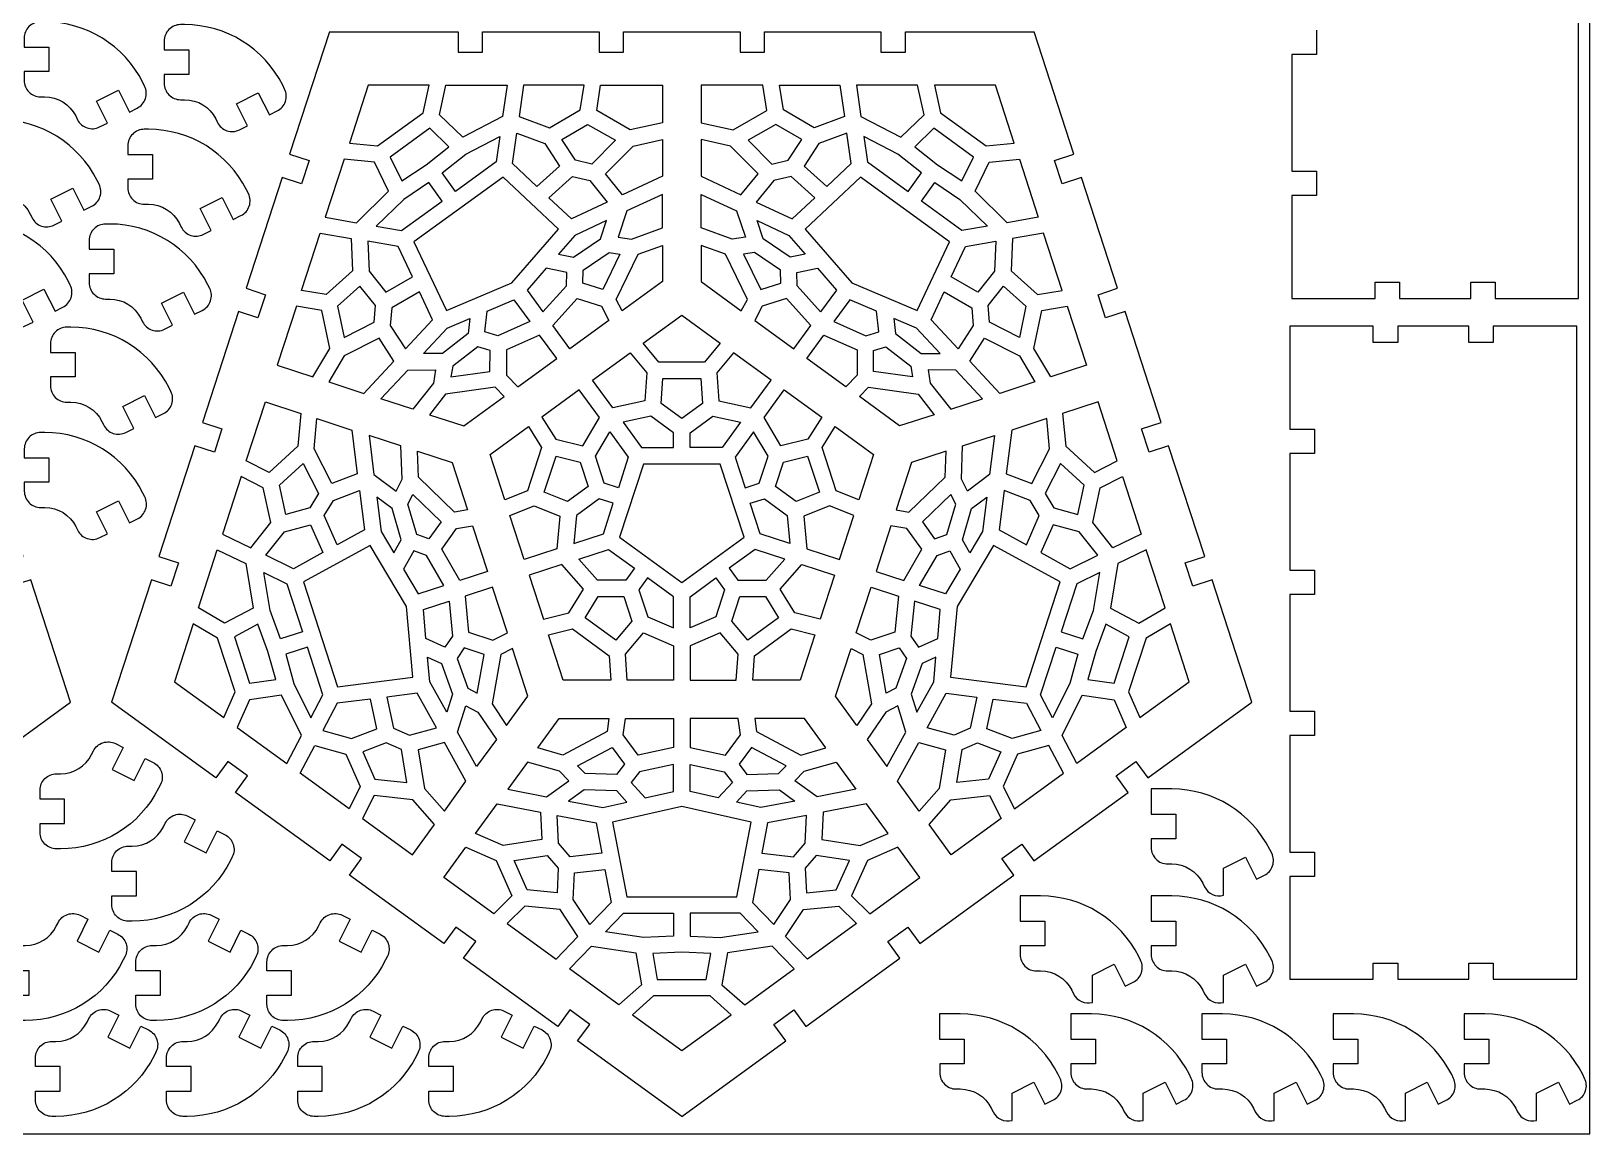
# Model space of a CAD drawing. Header units: millimetres. Extents: x 28 to 498, y 28 to 298.
# Drawn here: x 307.6 to 497.8, y 28 to 162.5 of the extents above; entities that cross this region are included whole.
import ezdxf

# ---------------------------------------------------------------- set-up
doc = ezdxf.new("R2010")
doc.units = ezdxf.units.MM

msp = doc.modelspace()

# ---------------------------------------------------------------- linework, layer by layer
for points in [[(497.77, 297.98), (27.77, 297.98), (27.77, 27.98), (497.77, 27.98)], [(355.4, 152.54), (356.14, 155.9), (348.7, 155.9), (346.41, 148.82), (349.83, 148.49)], [(365.1, 152.09), (360.23, 149.55), (357.39, 152.28), (358.19, 155.9), (365.64, 155.9)], [(370.82, 150.72), (374.57, 152.9), (375.04, 155.9), (367.67, 155.9), (367.12, 152.1)], [(376.58, 152.8), (377.06, 155.9), (384.62, 155.9), (384.62, 151.33), (380.68, 150.45)], [(397.36, 152.8), (396.87, 155.9), (389.32, 155.9), (389.32, 151.33), (393.25, 150.45)], [(403.11, 150.72), (399.37, 152.9), (398.9, 155.9), (406.27, 155.9), (406.81, 152.1)], [(408.83, 152.09), (413.7, 149.55), (416.54, 152.28), (415.74, 155.9), (408.29, 155.9)], [(424.1, 148.49), (427.53, 148.82), (425.23, 155.9), (417.79, 155.9), (418.53, 152.54)], [(358.54, 148.4), (356.21, 150.65), (351.38, 147.14), (352.8, 144.23), (355.76, 146.19)], [(375.48, 151.12), (378.89, 149.18), (375.98, 146.28), (373.98, 146.75), (372.33, 149.28)], [(398.45, 151.12), (395.05, 149.18), (397.95, 146.28), (399.96, 146.75), (401.6, 149.28)], [(421.14, 144.23), (422.55, 147.14), (417.73, 150.65), (415.4, 148.4), (418.18, 146.19)], [(357.72, 145.2), (360.6, 147.49), (364.75, 149.65), (364.31, 146.54), (359.35, 142.94)], [(366.3, 146.35), (366.83, 150.07), (370.26, 148.8), (372.05, 146.04), (369.29, 143.55)], [(377.64, 145.11), (381.02, 148.48), (384.62, 149.28), (384.62, 144.8), (379.74, 142.52)], [(396.3, 145.11), (392.91, 148.48), (389.32, 149.28), (389.32, 144.8), (394.19, 142.52)], [(407.63, 146.35), (407.1, 150.07), (403.67, 148.8), (401.88, 146.04), (404.65, 143.55)], [(416.22, 145.2), (413.33, 147.49), (409.18, 149.65), (409.62, 146.54), (414.58, 142.94)], [(347.26, 139.13), (351.18, 142.97), (349.46, 146.52), (345.77, 146.88), (343.47, 139.79)], [(426.67, 139.13), (422.75, 142.97), (424.48, 146.52), (428.16, 146.88), (430.46, 139.79)], [(365.16, 144.69), (354.28, 136.79), (358.24, 128.4), (366.21, 131.8), (371.91, 138.33)], [(375.73, 144.29), (377.88, 141.64), (373.49, 139.59), (370.75, 142.17), (373.64, 144.78)], [(398.2, 144.29), (396.06, 141.64), (400.44, 139.59), (403.19, 142.17), (400.3, 144.78)], [(419.65, 136.79), (408.78, 144.69), (402.02, 138.33), (407.72, 131.8), (415.69, 128.4)], [(356.1, 144.02), (353.03, 141.98), (349.69, 138.7), (352.78, 138.17), (357.74, 141.77)], [(417.84, 144.02), (420.91, 141.98), (424.25, 138.7), (421.15, 138.17), (416.2, 141.77)], [(379.2, 137.36), (380.81, 137.12), (384.62, 138.5), (384.62, 142.59), (380.27, 140.56)], [(394.74, 137.36), (393.12, 137.12), (389.32, 138.5), (389.32, 142.59), (393.66, 140.56)], [(371.93, 135.31), (373.74, 134.94), (377.03, 137.18), (377.77, 139.39), (373.91, 137.58)], [(402, 135.31), (400.2, 134.94), (396.91, 137.18), (396.17, 139.39), (400.02, 137.58)], [(346.79, 133.26), (343.57, 130.38), (340.57, 130.85), (342.85, 137.87), (346.63, 137.21)], [(427.14, 133.26), (430.37, 130.38), (433.37, 130.85), (431.09, 137.87), (427.31, 137.21)], [(352.34, 136.21), (348.65, 136.86), (348.8, 133.2), (350.87, 130.65), (354.09, 132.51)], [(377.32, 130.98), (374.89, 131.75), (374.93, 133.33), (378.11, 135.5), (379.42, 135.3)], [(379.7, 128.37), (378.96, 129.78), (381.64, 135.29), (384.62, 136.37), (384.62, 131.94)], [(394.23, 128.37), (394.97, 129.78), (392.3, 135.29), (389.32, 136.37), (389.32, 131.94)], [(396.61, 130.98), (399.04, 131.75), (399, 133.33), (395.83, 135.5), (394.51, 135.3)], [(421.59, 136.21), (425.29, 136.86), (425.14, 133.2), (423.07, 130.65), (419.84, 132.51)], [(372.88, 131.42), (372.92, 133.06), (370.43, 133.59), (368.09, 130.92), (370.03, 128.24)], [(401.05, 131.42), (401.01, 133.06), (403.51, 133.59), (405.84, 130.92), (403.9, 128.24)], [(344.97, 128.95), (345.77, 125.12), (349.42, 126.99), (349.6, 129.04), (347.69, 131.39)], [(428.96, 128.95), (428.16, 125.12), (424.51, 126.99), (424.34, 129.04), (426.24, 131.39)], [(351.39, 126.61), (353.25, 123.75), (356.55, 127.29), (354.95, 130.69), (351.58, 128.75)], [(364.51, 125.34), (362.94, 125.81), (363.21, 128.35), (366.47, 129.74), (368.42, 127.07)], [(377.15, 128.93), (378.07, 127.18), (373.31, 123.73), (371.24, 126.59), (374.18, 129.88)], [(396.79, 128.93), (395.87, 127.18), (400.62, 123.73), (402.7, 126.59), (399.75, 129.88)], [(409.42, 125.34), (411, 125.81), (410.72, 128.35), (407.46, 129.74), (405.52, 127.07)], [(422.54, 126.61), (420.69, 123.75), (417.38, 127.29), (418.99, 130.69), (422.36, 128.75)], [(343.04, 128.43), (339.94, 128.93), (337.61, 121.74), (341.95, 120.33), (344, 123.8)], [(361.1, 127.45), (360.91, 125.62), (357.75, 123.18), (355.43, 123.16), (358.33, 126.26)], [(384.18, 122.13), (382.27, 124.43), (386.97, 127.84), (391.66, 124.43), (389.75, 122.13)], [(412.83, 127.45), (413.03, 125.62), (416.18, 123.18), (418.5, 123.16), (415.6, 126.26)], [(430.89, 128.43), (433.99, 128.93), (436.33, 121.74), (431.98, 120.33), (429.93, 123.8)], [(496.17, 86.67), (496.17, 126.5), (485.99, 126.5), (485.99, 124.52), (483, 124.52), (483, 126.5), (474.33, 126.5), (474.33, 124.52), (471.34, 124.52), (471.34, 126.5), (461.17, 126.5), (461.17, 113.96), (464.17, 113.96), (464.17, 110.97), (461.17, 110.97), (461.17, 96.76), (464.17, 96.76), (464.17, 93.77), (461.17, 93.77), (461.17, 86.67), (461.17, 79.56), (464.17, 79.56), (464.17, 76.57), (461.17, 76.57), (461.17, 62.36), (464.17, 62.36), (464.17, 59.37), (461.17, 59.37), (461.17, 46.84), (471.34, 46.84), (471.34, 48.81), (474.33, 48.81), (474.33, 46.84), (483, 46.84), (483, 48.81), (485.99, 48.81), (485.99, 46.84), (496.17, 46.84)], [(350.02, 125.05), (345.77, 122.87), (343.9, 119.7), (348.16, 118.31), (351.84, 122.25)], [(363.56, 120.98), (363.58, 123.53), (362.06, 123.98), (359.02, 121.63), (358.8, 120.32)], [(365.56, 120.52), (366.94, 119.1), (371.7, 122.55), (369.62, 125.41), (365.58, 123.63)], [(408.37, 120.52), (406.99, 119.1), (402.24, 122.55), (404.31, 125.41), (408.36, 123.63)], [(410.37, 120.98), (410.36, 123.53), (411.87, 123.98), (414.91, 121.63), (415.13, 120.32)], [(423.91, 125.05), (428.16, 122.87), (430.04, 119.7), (425.77, 118.31), (422.1, 122.25)], [(382.69, 120.8), (382.45, 117.41), (378.54, 116.54), (376.08, 119.93), (380.65, 123.25)], [(391.25, 120.8), (391.48, 117.41), (395.4, 116.54), (397.86, 119.93), (393.28, 123.25)], [(356.92, 121.17), (356.65, 119.56), (354.16, 116.37), (350.26, 117.63), (353.54, 121.14)], [(389.5, 117.08), (386.97, 115.25), (384.44, 117.08), (384.65, 120.13), (389.29, 120.13)], [(417.02, 121.17), (417.29, 119.56), (419.78, 116.37), (423.67, 117.63), (420.39, 121.14)], [(365.31, 117.91), (364.2, 119.05), (358.13, 118.21), (356.18, 115.71), (360.39, 114.34)], [(371.58, 112.73), (374.88, 111.91), (376.92, 115.36), (374.46, 118.75), (369.88, 115.42)], [(402.35, 112.73), (399.06, 111.91), (397.01, 115.36), (399.47, 118.75), (404.05, 115.42)], [(408.63, 117.91), (409.74, 119.05), (415.81, 118.21), (417.75, 115.71), (413.54, 114.34)], [(336.62, 108.67), (333.82, 110.09), (336.16, 117.27), (340.5, 115.86), (340.12, 111.85)], [(437.32, 108.67), (440.11, 110.09), (437.78, 117.27), (433.44, 115.86), (433.82, 111.85)], [(344.26, 107.3), (342.1, 111.56), (342.45, 115.23), (346.71, 113.84), (347.37, 108.5)], [(368.14, 106.43), (365.36, 105.32), (363.57, 110.84), (368.26, 114.25), (369.86, 111.72)], [(385.97, 111.69), (385.97, 113.5), (383.18, 115.53), (379.82, 114.78), (382.06, 111.69)], [(387.97, 111.69), (387.97, 113.5), (390.76, 115.53), (394.12, 114.78), (391.88, 111.69)], [(404.08, 111.72), (405.67, 114.25), (410.36, 110.84), (408.57, 105.32), (405.8, 106.43)], [(429.68, 107.3), (431.83, 111.56), (431.49, 115.23), (427.22, 113.84), (426.56, 108.5)], [(352.11, 106.39), (352.84, 107.85), (352.7, 111.9), (348.81, 113.16), (349.4, 108.4)], [(379.23, 106.8), (377.51, 107.36), (376.45, 110.64), (378.2, 113.6), (380.44, 110.52)], [(394.7, 106.8), (396.42, 107.36), (397.49, 110.64), (395.73, 113.6), (393.49, 110.52)], [(421.82, 106.39), (421.09, 107.85), (421.23, 111.9), (425.12, 113.16), (424.53, 108.4)], [(360.82, 104.09), (359.25, 103.82), (354.84, 108.07), (354.73, 111.24), (358.94, 109.87)], [(374.58, 109.92), (375.54, 106.95), (373.01, 105.11), (370.18, 106.25), (371.62, 110.66)], [(400.92, 105.11), (398.39, 106.95), (399.36, 109.92), (402.32, 110.66), (403.75, 106.25)], [(413.12, 104.09), (414.68, 103.82), (419.1, 108.07), (419.21, 111.24), (414.99, 109.87)], [(337.88, 107.11), (340.78, 109.75), (342.63, 106.09), (341.57, 104.33), (338.65, 103.54)], [(386.97, 95.25), (394.56, 100.77), (391.66, 109.69), (382.28, 109.69), (379.38, 100.77)], [(436.06, 107.11), (433.16, 109.75), (431.3, 106.09), (432.37, 104.33), (435.29, 103.54)], [(336.82, 102.56), (335.9, 106.79), (333.2, 108.16), (330.92, 101.15), (334.36, 99.46)], [(437.12, 102.56), (438.03, 106.79), (440.74, 108.16), (443.02, 101.15), (439.57, 99.46)], [(344.45, 105.24), (347.63, 106.46), (348.23, 101.65), (344.92, 99.84), (343.34, 103.4)], [(351.81, 98.85), (352.73, 100.45), (351.61, 104.27), (349.74, 105.66), (350.27, 101.44)], [(357.6, 102.63), (356.11, 100.56), (354.62, 101.09), (353.55, 104.78), (354.14, 105.97)], [(378.61, 104.9), (376.9, 105.46), (374.11, 103.43), (373.78, 100), (377.41, 101.18)], [(395.32, 104.9), (397.04, 105.46), (399.83, 103.43), (400.15, 100), (396.53, 101.18)], [(416.33, 102.63), (417.82, 100.56), (419.31, 101.09), (420.39, 104.78), (419.8, 105.97)], [(422.12, 98.85), (421.21, 100.45), (422.32, 104.27), (424.19, 105.66), (423.67, 101.44)], [(429.48, 105.24), (426.31, 106.46), (425.71, 101.65), (429.01, 99.84), (430.59, 103.4)], [(368.94, 104.59), (372.09, 103.32), (371.71, 99.33), (367.73, 98.04), (365.98, 103.42)], [(404.99, 104.59), (401.85, 103.32), (402.22, 99.33), (406.21, 98.04), (407.95, 103.42)], [(339.57, 96.91), (336.2, 98.56), (338.47, 101.43), (341.65, 102.28), (343.16, 98.88)], [(359.49, 101.84), (361.44, 102.17), (363.26, 96.58), (359.9, 95.49), (357.68, 99.31)], [(414.44, 101.84), (412.49, 102.17), (410.68, 96.58), (414.04, 95.49), (416.26, 99.31)], [(434.36, 96.91), (437.73, 98.56), (435.46, 101.43), (432.28, 102.28), (430.77, 98.88)], [(333.75, 97.54), (334.66, 92.12), (331.18, 90.27), (327.99, 92.14), (330.29, 99.23)], [(340.81, 95.3), (344.96, 82.52), (354.16, 83.69), (353.38, 92.32), (348.94, 99.76)], [(355.81, 98.55), (354.26, 99.1), (352.99, 96.88), (354.81, 93.84), (357.95, 94.86)], [(381.19, 96.98), (380.12, 95.52), (376.68, 95.52), (374.4, 98.1), (378.02, 99.28)], [(392.75, 96.98), (393.81, 95.52), (397.26, 95.52), (399.53, 98.1), (395.91, 99.28)], [(418.13, 98.55), (419.68, 99.1), (420.94, 96.88), (419.13, 93.84), (415.98, 94.86)], [(428.97, 82.52), (433.13, 95.3), (425, 99.76), (420.55, 92.32), (419.77, 83.69)], [(440.19, 97.54), (439.28, 92.12), (442.75, 90.27), (445.94, 92.14), (443.64, 99.23)], [(373.18, 91.54), (374.98, 94.42), (372.33, 97.43), (368.35, 96.13), (370.09, 90.75)], [(400.75, 91.54), (398.95, 94.42), (401.61, 97.43), (405.59, 96.13), (403.84, 90.75)], [(338.02, 88.38), (336.73, 91.84), (335.96, 96.45), (338.78, 95.07), (340.67, 89.24)], [(382.8, 95.81), (381.74, 94.34), (382.81, 91.06), (385.97, 89.7), (385.97, 93.51)], [(391.13, 95.81), (392.19, 94.34), (391.13, 91.06), (387.97, 89.7), (387.97, 93.51)], [(435.91, 88.38), (437.2, 91.84), (437.98, 96.45), (435.16, 95.07), (433.26, 89.24)], [(363.92, 88.22), (365.69, 89.09), (363.88, 94.68), (360.52, 93.59), (360.96, 89.19)], [(376.78, 93.52), (379.91, 93.52), (380.87, 90.54), (378.91, 88.2), (375.16, 90.93)], [(393.06, 90.54), (394.03, 93.52), (397.16, 93.52), (398.77, 90.93), (395.02, 88.2)], [(410.02, 88.22), (408.24, 89.09), (410.06, 94.68), (413.42, 93.59), (412.97, 89.19)], [(359, 88.71), (358.07, 87.36), (355.74, 88.4), (355.43, 91.94), (358.57, 92.96)], [(414.93, 88.71), (415.86, 87.36), (418.19, 88.4), (418.51, 91.94), (415.36, 92.96)], [(330.32, 88.45), (327.36, 90.19), (325.06, 83.12), (331.08, 78.75), (332.45, 81.9)], [(335.23, 90.16), (332.37, 88.63), (334.21, 82.96), (337.42, 83.4), (336.47, 86.83)], [(378.11, 86.31), (378.31, 83.33), (372.51, 83.33), (370.71, 88.85), (373.61, 89.58)], [(400.33, 89.58), (403.22, 88.85), (401.43, 83.33), (395.63, 83.33), (395.82, 86.31)], [(436.51, 83.4), (439.72, 82.96), (441.57, 88.63), (438.71, 90.16), (437.47, 86.83)], [(441.48, 81.9), (442.86, 78.75), (448.88, 83.12), (446.58, 90.19), (443.61, 88.45)], [(380.1, 86.51), (382.28, 89.11), (385.97, 87.52), (385.97, 83.33), (380.31, 83.33)], [(393.83, 86.51), (391.65, 89.11), (387.97, 87.52), (387.97, 83.33), (393.62, 83.33)], [(338.64, 86.48), (339.63, 82.93), (341.71, 78.74), (343.18, 81.52), (341.29, 87.34)], [(355.95, 86.12), (357.63, 85.36), (358.97, 81.62), (358.28, 79.4), (356.22, 83.12)], [(362.86, 86.46), (360.43, 87.26), (359.54, 85.96), (360.84, 82.34), (362.01, 81.73)], [(366.32, 87.17), (364.89, 86.47), (363.82, 80.44), (365.59, 77.81), (368.19, 81.39)], [(407.62, 87.17), (409.04, 86.47), (410.12, 80.44), (408.34, 77.81), (405.74, 81.39)], [(411.08, 86.46), (413.5, 87.26), (414.39, 85.96), (413.1, 82.34), (411.92, 81.73)], [(417.98, 86.12), (416.31, 85.36), (414.96, 81.62), (415.66, 79.4), (417.72, 83.12)], [(435.29, 86.48), (434.31, 82.93), (432.22, 78.74), (430.75, 81.52), (432.64, 87.34)], [(340.56, 76.56), (338.11, 81.48), (334.21, 80.94), (332.73, 77.54), (338.76, 73.16)], [(344.91, 80.5), (343.15, 77.18), (346.67, 76.19), (349.74, 77.37), (348.97, 81.01)], [(353.75, 76.63), (357.04, 77.5), (354.69, 81.74), (350.96, 81.27), (351.77, 77.46)], [(360.62, 80.2), (362.07, 79.44), (364.34, 76.09), (361.93, 72.78), (359.61, 76.98)], [(413.31, 80.2), (411.86, 79.44), (409.59, 76.09), (412, 72.78), (414.32, 76.98)], [(420.19, 76.63), (416.9, 77.5), (419.24, 81.74), (422.98, 81.27), (422.17, 77.46)], [(429.03, 80.5), (430.78, 77.18), (427.26, 76.19), (424.19, 77.37), (424.97, 81.01)], [(433.37, 76.56), (435.82, 81.48), (439.72, 80.94), (441.2, 77.54), (435.17, 73.16)], [(378.07, 78.63), (377.84, 77.06), (372.44, 74.17), (369.39, 75.05), (372, 78.63)], [(379.81, 76.67), (380.09, 78.63), (385.97, 78.63), (385.97, 75.1), (381.65, 74.17)], [(394.13, 76.67), (393.84, 78.63), (387.97, 78.63), (387.97, 75.1), (392.29, 74.17)], [(395.86, 78.63), (396.09, 77.06), (401.5, 74.17), (404.54, 75.05), (401.94, 78.63)], [(345.99, 74.31), (347.74, 70.35), (346.36, 67.64), (340.4, 71.98), (342.19, 75.37)], [(349.53, 71.25), (353.43, 70.82), (352.77, 74.87), (350.88, 75.67), (348.06, 74.58)], [(354.8, 74.84), (355.56, 70.12), (358, 67.36), (360.63, 70.99), (358.03, 75.7)], [(378.47, 75.12), (379.98, 73.06), (379.01, 71.81), (375.17, 71.93), (374.22, 72.86)], [(395.47, 75.12), (393.96, 73.06), (394.92, 71.81), (398.76, 71.93), (399.71, 72.86)], [(419.13, 74.84), (418.37, 70.12), (415.93, 67.36), (413.3, 70.99), (415.9, 75.7)], [(424.4, 71.25), (420.51, 70.82), (421.16, 74.87), (423.05, 75.67), (425.88, 74.58)], [(427.94, 74.31), (426.19, 70.35), (427.57, 67.64), (433.54, 71.98), (431.74, 75.37)], [(373.2, 71.06), (372.03, 72.21), (368.14, 73.33), (365.73, 70.01), (370.45, 69.1)], [(381.8, 72.15), (380.79, 70.85), (382.51, 68.96), (385.97, 69.75), (385.97, 73.05)], [(392.14, 72.15), (393.14, 70.85), (391.42, 68.96), (387.97, 69.75), (387.97, 73.05)], [(400.74, 71.06), (401.9, 72.21), (405.79, 73.33), (408.2, 70.01), (403.49, 69.1)], [(349.43, 69.24), (348, 66.45), (354.11, 62.01), (356.79, 65.71), (354.13, 68.73)], [(380.27, 68.45), (379.04, 69.81), (375.06, 69.93), (373.16, 68.58), (377.34, 67.78)], [(393.66, 68.45), (394.9, 69.81), (398.88, 69.93), (400.77, 68.58), (396.6, 67.78)], [(424.51, 69.24), (425.93, 66.45), (419.82, 62.01), (417.14, 65.71), (419.81, 68.73)], [(369.9, 63.87), (365.18, 63.14), (361.8, 64.6), (364.44, 68.23), (369.72, 67.21)], [(371.92, 63.42), (371.74, 66.82), (376.5, 65.9), (377.2, 62.2), (373.33, 61.79)], [(380.25, 56.88), (393.69, 56.88), (395.42, 65.99), (386.97, 67.92), (378.52, 65.99)], [(402.01, 63.42), (402.19, 66.82), (397.43, 65.9), (396.73, 62.2), (400.6, 61.79)], [(404.04, 63.87), (408.75, 63.14), (412.13, 64.6), (409.5, 68.23), (404.21, 67.21)], [(366.24, 57.03), (364.03, 54.81), (357.91, 59.25), (360.6, 62.94), (364.3, 61.34)], [(407.69, 57.03), (409.91, 54.81), (416.02, 59.25), (413.34, 62.94), (409.64, 61.34)], [(368.11, 57.75), (366.5, 61.32), (370.55, 61.95), (371.9, 60.4), (371.74, 57.38)], [(405.82, 57.75), (407.43, 61.32), (403.38, 61.95), (402.03, 60.4), (402.19, 57.38)], [(378.34, 56.21), (375.73, 53.51), (373.7, 56.55), (373.87, 59.84), (377.58, 60.23)], [(395.6, 56.21), (398.21, 53.51), (400.23, 56.55), (400.06, 59.84), (396.36, 60.23)], [(372.11, 55.33), (367.81, 55.77), (365.66, 53.62), (371.63, 49.28), (374.3, 52.04)], [(401.82, 55.33), (406.13, 55.77), (408.27, 53.62), (402.31, 49.28), (399.63, 52.04)], [(385.97, 52.1), (382.29, 51.94), (377.65, 52.63), (379.84, 54.88), (385.97, 54.88)], [(387.97, 52.1), (391.65, 51.94), (396.28, 52.63), (394.09, 54.88), (387.97, 54.88)], [(375.94, 50.86), (381.37, 50.05), (382.06, 46.17), (379.29, 43.72), (373.26, 48.1)], [(383.42, 49.98), (383.98, 46.8), (389.95, 46.8), (390.52, 49.98), (386.97, 50.14)], [(397.99, 50.86), (392.56, 50.05), (391.87, 46.17), (394.64, 43.72), (400.67, 48.1)], [(383.52, 44.8), (380.95, 42.51), (386.97, 38.14), (392.99, 42.51), (390.41, 44.8)]]:
    msp.add_lwpolyline(points, close=True)
for points in [[(464.4, 162.62), (464.4, 159.63), (461.4, 159.63), (461.4, 145.42), (464.4, 145.42), (464.4, 142.43), (461.4, 142.43), (461.4, 129.9), (471.57, 129.9), (471.57, 131.87), (474.56, 131.87), (474.56, 129.9), (483.24, 129.9), (483.24, 131.87), (486.23, 131.87), (486.23, 129.9), (496.4, 129.9), (496.4, 169.73)], [(312.38, 80.63), (307.52, 95.57), (305.15, 94.79), (304.22, 97.64), (306.6, 98.41), (302.21, 111.92), (299.83, 111.15), (298.91, 113.99), (301.28, 114.77), (296.89, 128.28), (294.52, 127.51), (293.59, 130.35), (295.97, 131.13), (291.58, 144.64), (289.2, 143.87), (288.28, 146.71), (290.65, 147.48), (285.8, 162.42)], [(343.97, 162.42), (339.11, 147.48), (341.49, 146.71), (340.57, 143.87), (338.19, 144.64), (333.8, 131.13), (336.18, 130.35), (335.25, 127.51), (332.87, 128.28), (328.48, 114.77), (330.86, 113.99), (329.94, 111.15), (327.56, 111.92), (323.17, 98.41), (325.55, 97.64), (324.62, 94.79), (322.24, 95.57), (317.39, 80.63)], [(343.97, 162.42), (359.67, 162.42), (359.67, 159.92), (362.66, 159.92), (362.66, 162.42), (376.87, 162.42), (376.87, 159.92), (379.86, 159.92), (379.86, 162.42), (394.07, 162.42), (394.07, 159.92), (397.06, 159.92), (397.06, 162.42), (411.27, 162.42), (411.27, 159.92), (414.26, 159.92), (414.26, 162.42), (429.97, 162.42)], [(456.54, 80.63), (451.69, 95.57), (449.31, 94.79), (448.39, 97.64), (450.77, 98.41), (446.37, 111.92), (444, 111.15), (443.07, 113.99), (445.45, 114.77), (441.06, 128.28), (438.68, 127.51), (437.76, 130.35), (440.14, 131.13), (435.74, 144.64), (433.37, 143.87), (432.44, 146.71), (434.82, 147.48), (429.97, 162.42)], [(242.8, 30.08), (255.51, 39.31), (254.04, 41.33), (256.46, 43.09), (257.93, 41.07), (269.42, 49.42), (267.95, 51.44), (270.37, 53.2), (271.84, 51.18), (283.34, 59.53), (281.87, 61.55), (284.29, 63.31), (285.76, 61.29), (297.25, 69.64), (295.78, 71.66), (298.2, 73.42), (299.67, 71.4), (312.38, 80.63)], [(386.97, 30.08), (374.26, 39.31), (375.73, 41.33), (373.31, 43.09), (371.84, 41.07), (360.35, 49.42), (361.82, 51.44), (359.4, 53.2), (357.93, 51.18), (346.43, 59.53), (347.9, 61.55), (345.48, 63.31), (344.01, 61.29), (332.52, 69.64), (333.99, 71.66), (331.57, 73.42), (330.1, 71.4), (317.39, 80.63)], [(386.97, 30.08), (399.67, 39.31), (398.2, 41.33), (400.62, 43.09), (402.09, 41.07), (413.59, 49.42), (412.12, 51.44), (414.54, 53.2), (416.01, 51.18), (427.5, 59.53), (426.03, 61.55), (428.45, 63.31), (429.92, 61.29), (441.42, 69.64), (439.95, 71.66), (442.37, 73.42), (443.84, 71.4), (456.54, 80.63)]]:
    msp.add_lwpolyline(points)
for points in [[(309.22, 163.64), (308.72, 163.64, 0.414214), (306.72, 161.64), (306.72, 160.56), (309.72, 160.56), (309.72, 157.57), (306.72, 157.57), (306.72, 156.49, 0.414214), (308.72, 154.49), (309.22, 154.49, -0.284103), (313.01, 152.15), (313.23, 151.7, 0.414214), (315.92, 150.81), (316.88, 151.29), (315.54, 153.97), (318.22, 155.31), (319.56, 152.63), (320.52, 153.11, 0.414214), (321.42, 155.79), (321.2, 156.24, 0.284103), (309.22, 163.64)], [(326.3, 163.29), (325.8, 163.29, 0.414214), (323.8, 161.29), (323.8, 160.21), (326.8, 160.21), (326.8, 157.22), (323.8, 157.22), (323.8, 156.14, 0.414214), (325.8, 154.14), (326.3, 154.14, -0.284103), (330.09, 151.8), (330.31, 151.35, 0.414214), (332.99, 150.46), (333.96, 150.94), (332.62, 153.63), (335.29, 154.96), (336.64, 152.28), (337.6, 152.76, 0.414214), (338.5, 155.44), (338.27, 155.89, 0.284103), (326.3, 163.29)], [(303.67, 151.67), (303.17, 151.67, 0.414214), (301.17, 149.67), (301.17, 148.59), (304.17, 148.59), (304.17, 145.6), (301.17, 145.6), (301.17, 144.52, 0.414214), (303.17, 142.52), (303.67, 142.52, -0.284103), (307.46, 140.18), (307.68, 139.73, 0.414214), (310.36, 138.83), (311.33, 139.32), (309.99, 142), (312.66, 143.34), (314.01, 140.65), (314.97, 141.14, 0.414214), (315.87, 143.82), (315.64, 144.27, 0.284103), (303.67, 151.67)], [(321.88, 150.53), (321.38, 150.53, 0.414214), (319.38, 148.53), (319.38, 147.45), (322.38, 147.45), (322.38, 144.46), (319.38, 144.46), (319.38, 143.38, 0.414214), (321.38, 141.38), (321.88, 141.38, -0.284103), (325.67, 139.04), (325.89, 138.59, 0.414214), (328.58, 137.7), (329.54, 138.18), (328.2, 140.86), (330.87, 142.2), (332.22, 139.52), (333.18, 140, 0.414214), (334.08, 142.68), (333.85, 143.13, 0.284103), (321.88, 150.53)], [(300.15, 139.36), (299.65, 139.36, 0.414214), (297.65, 137.36), (297.65, 136.28), (300.65, 136.28), (300.65, 133.29), (297.65, 133.29), (297.65, 132.21, 0.414214), (299.65, 130.21), (300.15, 130.21, -0.284103), (303.94, 127.87), (304.16, 127.42, 0.414214), (306.85, 126.53), (307.81, 127.01), (306.47, 129.69), (309.14, 131.03), (310.49, 128.35), (311.45, 128.83, 0.414214), (312.35, 131.51), (312.12, 131.96, 0.284103), (300.15, 139.36)], [(317.16, 138.97), (316.66, 138.97, 0.414214), (314.66, 136.97), (314.66, 135.89), (317.66, 135.89), (317.66, 132.9), (314.66, 132.9), (314.66, 131.82, 0.414214), (316.66, 129.82), (317.16, 129.82, -0.284103), (320.95, 127.48), (321.17, 127.03, 0.414214), (323.85, 126.14), (324.82, 126.62), (323.48, 129.3), (326.15, 130.64), (327.49, 127.96), (328.46, 128.44, 0.414214), (329.36, 131.12), (329.13, 131.57, 0.284103), (317.16, 138.97)], [(312.43, 126.38), (311.93, 126.38, 0.414214), (309.93, 124.38), (309.93, 123.3), (312.93, 123.3), (312.93, 120.31), (309.93, 120.31), (309.93, 119.23, 0.414214), (311.93, 117.23), (312.43, 117.23, -0.284103), (316.21, 114.88), (316.44, 114.44, 0.414214), (319.12, 113.54), (320.09, 114.02), (318.75, 116.71), (321.42, 118.05), (322.76, 115.36), (323.73, 115.84, 0.414214), (324.62, 118.53), (324.4, 118.98, 0.284103), (312.43, 126.38)], [(309.24, 113.54), (308.74, 113.54, 0.414214), (306.74, 111.54), (306.74, 110.46), (309.74, 110.46), (309.74, 107.47), (306.74, 107.47), (306.74, 106.39, 0.414214), (308.74, 104.39), (309.24, 104.39, -0.284103), (313.03, 102.05), (313.25, 101.6, 0.414214), (315.94, 100.71), (316.9, 101.19), (315.56, 103.87), (318.24, 105.21), (319.58, 102.53), (320.54, 103.01, 0.414214), (321.44, 105.69), (321.21, 106.14, 0.284103), (309.24, 113.54)], [(311.16, 62.75), (310.66, 62.75, -0.414214), (308.66, 64.75), (308.66, 65.83), (311.66, 65.83), (311.66, 68.82), (308.66, 68.82), (308.66, 69.9, -0.414214), (310.66, 71.9), (311.16, 71.9, 0.284103), (314.95, 74.24), (315.17, 74.69, -0.414214), (317.86, 75.58), (318.82, 75.1), (317.48, 72.42), (320.16, 71.08), (321.5, 73.76), (322.46, 73.28, -0.414214), (323.36, 70.6), (323.13, 70.15, -0.284103), (311.16, 62.75)], [(446.75, 70.05), (444.24, 70.05), (444.24, 66.97), (447.25, 66.97), (447.25, 63.98), (444.25, 63.98), (444.25, 62.9, 0.414214), (446.25, 60.9), (446.75, 60.9, -0.284103), (450.54, 58.56), (450.76, 58.11, 0.356463), (453.07, 57.08), (453.07, 60.39), (455.74, 61.72), (457.08, 59.04), (458.05, 59.52, 0.414214), (458.95, 62.2), (458.72, 62.65, 0.284103), (446.75, 70.05)], [(319.92, 53.93), (319.42, 53.93, -0.414214), (317.42, 55.93), (317.42, 57.01), (320.42, 57.01), (320.42, 60), (317.42, 60), (317.42, 61.08, -0.414214), (319.42, 63.08), (319.92, 63.08, 0.284103), (323.71, 65.42), (323.94, 65.87, -0.414214), (326.62, 66.76), (327.59, 66.28), (326.24, 63.59), (328.92, 62.26), (330.26, 64.94), (331.23, 64.46, -0.414214), (332.12, 61.77), (331.9, 61.33, -0.284103), (319.92, 53.93)], [(430.75, 57), (428.24, 57), (428.24, 53.92), (431.25, 53.92), (431.25, 50.93), (428.25, 50.93), (428.25, 49.85, 0.414214), (430.25, 47.85), (430.75, 47.85, -0.284103), (434.54, 45.51), (434.76, 45.06, 0.356463), (437.07, 44.02), (437.07, 47.33), (439.74, 48.67), (441.08, 45.99), (442.05, 46.47, 0.414214), (442.95, 49.15), (442.72, 49.6, 0.284103), (430.75, 57)], [(446.75, 57), (444.24, 57), (444.24, 53.92), (447.25, 53.92), (447.25, 50.93), (444.25, 50.93), (444.25, 49.85, 0.414214), (446.25, 47.85), (446.75, 47.85, -0.284103), (450.54, 45.51), (450.76, 45.06, 0.356463), (453.07, 44.02), (453.07, 47.33), (455.74, 48.67), (457.08, 45.99), (458.05, 46.47, 0.414214), (458.95, 49.15), (458.72, 49.6, 0.284103), (446.75, 57)], [(306.85, 41.8), (306.35, 41.8, -0.414214), (304.35, 43.8), (304.35, 44.88), (307.35, 44.88), (307.35, 47.87), (304.35, 47.87), (304.35, 48.95, -0.414214), (306.35, 50.95), (306.85, 50.95, 0.284103), (310.64, 53.3), (310.86, 53.74, -0.414214), (313.54, 54.64), (314.51, 54.15), (313.17, 51.47), (315.84, 50.13), (317.18, 52.82), (318.15, 52.33, -0.414214), (319.04, 49.65), (318.82, 49.2, -0.284103), (306.85, 41.8)], [(322.85, 41.8), (322.35, 41.8, -0.414214), (320.35, 43.8), (320.35, 44.88), (323.35, 44.88), (323.35, 47.87), (320.35, 47.87), (320.35, 48.95, -0.414214), (322.35, 50.95), (322.85, 50.95, 0.284103), (326.64, 53.3), (326.86, 53.74, -0.414214), (329.54, 54.64), (330.51, 54.15), (329.17, 51.47), (331.84, 50.13), (333.18, 52.82), (334.15, 52.33, -0.414214), (335.04, 49.65), (334.82, 49.2, -0.284103), (322.85, 41.8)], [(338.85, 41.8), (338.35, 41.8, -0.414214), (336.35, 43.8), (336.35, 44.88), (339.35, 44.88), (339.35, 47.87), (336.35, 47.87), (336.35, 48.95, -0.414214), (338.35, 50.95), (338.85, 50.95, 0.284103), (342.64, 53.3), (342.86, 53.74, -0.414214), (345.54, 54.64), (346.51, 54.15), (345.17, 51.47), (347.84, 50.13), (349.18, 52.82), (350.15, 52.33, -0.414214), (351.04, 49.65), (350.82, 49.2, -0.284103), (338.85, 41.8)], [(310.6, 30.11), (310.1, 30.11, -0.414214), (308.1, 32.11), (308.1, 33.19), (311.1, 33.19), (311.1, 36.18), (308.1, 36.18), (308.1, 37.26, -0.414214), (310.1, 39.26), (310.6, 39.26, 0.284103), (314.39, 41.61), (314.62, 42.05, -0.414214), (317.3, 42.95), (318.26, 42.47), (316.92, 39.78), (319.6, 38.44), (320.94, 41.13), (321.91, 40.65, -0.414214), (322.8, 37.96), (322.58, 37.51, -0.284103), (310.6, 30.11)], [(326.6, 30.11), (326.1, 30.11, -0.414214), (324.1, 32.11), (324.1, 33.19), (327.1, 33.19), (327.1, 36.18), (324.1, 36.18), (324.1, 37.26, -0.414214), (326.1, 39.26), (326.6, 39.26, 0.284103), (330.39, 41.61), (330.62, 42.05, -0.414214), (333.3, 42.95), (334.26, 42.47), (332.92, 39.78), (335.6, 38.44), (336.94, 41.13), (337.91, 40.65, -0.414214), (338.8, 37.96), (338.58, 37.51, -0.284103), (326.6, 30.11)], [(342.6, 30.11), (342.1, 30.11, -0.414214), (340.1, 32.11), (340.1, 33.19), (343.1, 33.19), (343.1, 36.18), (340.1, 36.18), (340.1, 37.26, -0.414214), (342.1, 39.26), (342.6, 39.26, 0.284103), (346.39, 41.61), (346.62, 42.05, -0.414214), (349.3, 42.95), (350.26, 42.47), (348.92, 39.78), (351.6, 38.44), (352.94, 41.13), (353.91, 40.65, -0.414214), (354.8, 37.96), (354.58, 37.51, -0.284103), (342.6, 30.11)], [(358.6, 30.11), (358.1, 30.11, -0.414214), (356.1, 32.11), (356.1, 33.19), (359.1, 33.19), (359.1, 36.18), (356.1, 36.18), (356.1, 37.26, -0.414214), (358.1, 39.26), (358.6, 39.26, 0.284103), (362.39, 41.61), (362.62, 42.05, -0.414214), (365.3, 42.95), (366.26, 42.47), (364.92, 39.78), (367.6, 38.44), (368.94, 41.13), (369.91, 40.65, -0.414214), (370.8, 37.96), (370.58, 37.51, -0.284103), (358.6, 30.11)], [(420.94, 42.6), (418.43, 42.6), (418.43, 39.52), (421.44, 39.52), (421.44, 36.53), (418.44, 36.53), (418.44, 35.45, 0.414214), (420.44, 33.45), (420.94, 33.45, -0.284103), (424.73, 31.1), (424.95, 30.66, 0.356463), (427.26, 29.62), (427.26, 32.93), (429.93, 34.27), (431.27, 31.58), (432.24, 32.07, 0.414214), (433.13, 34.75), (432.91, 35.2, 0.284103), (420.94, 42.6)], [(436.94, 42.6), (434.43, 42.6), (434.43, 39.52), (437.44, 39.52), (437.44, 36.53), (434.44, 36.53), (434.44, 35.45, 0.414214), (436.44, 33.45), (436.94, 33.45, -0.284103), (440.73, 31.1), (440.95, 30.66, 0.356463), (443.26, 29.62), (443.26, 32.93), (445.93, 34.27), (447.27, 31.58), (448.24, 32.07, 0.414214), (449.13, 34.75), (448.91, 35.2, 0.284103), (436.94, 42.6)], [(452.94, 42.6), (450.43, 42.6), (450.43, 39.52), (453.44, 39.52), (453.44, 36.53), (450.44, 36.53), (450.44, 35.45, 0.414214), (452.44, 33.45), (452.94, 33.45, -0.284103), (456.73, 31.1), (456.95, 30.66, 0.356463), (459.26, 29.62), (459.26, 32.93), (461.93, 34.27), (463.27, 31.58), (464.24, 32.07, 0.414214), (465.13, 34.75), (464.91, 35.2, 0.284103), (452.94, 42.6)], [(468.94, 42.6), (466.43, 42.6), (466.43, 39.52), (469.44, 39.52), (469.44, 36.53), (466.44, 36.53), (466.44, 35.45, 0.414214), (468.44, 33.45), (468.94, 33.45, -0.284103), (472.73, 31.1), (472.95, 30.66, 0.356463), (475.26, 29.62), (475.26, 32.93), (477.93, 34.27), (479.27, 31.58), (480.24, 32.07, 0.414214), (481.13, 34.75), (480.91, 35.2, 0.284103), (468.94, 42.6)], [(484.94, 42.6), (482.43, 42.6), (482.43, 39.52), (485.44, 39.52), (485.44, 36.53), (482.44, 36.53), (482.44, 35.45, 0.414214), (484.44, 33.45), (484.94, 33.45, -0.284103), (488.73, 31.1), (488.95, 30.66, 0.356463), (491.26, 29.62), (491.26, 32.93), (493.93, 34.27), (495.27, 31.58), (496.24, 32.07, 0.414214), (497.13, 34.75), (496.91, 35.2, 0.284103), (484.94, 42.6)]]:
    msp.add_lwpolyline(points, format="xyb", close=True)

doc.saveas('drawing.dxf')
